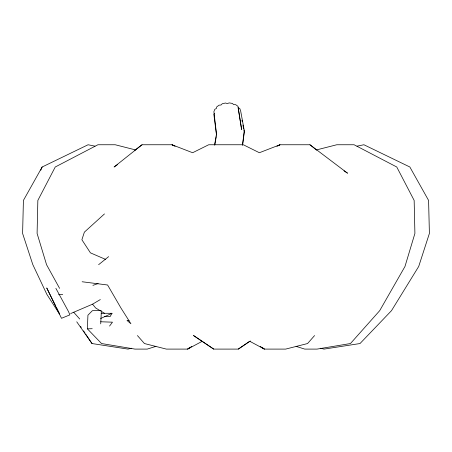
<?xml version="1.0" encoding="UTF-8"?>
<svg xmlns="http://www.w3.org/2000/svg" width="452" height="452" viewBox="0 0 452 452"><rect width="100%" height="100%" fill="white"/><g stroke="black" fill="none" stroke-linecap="round" stroke-linejoin="round"><path stroke-width="0.68" d="M155.923 346.373L147.262 349.097L134.962 349.097L101.547 343.543L87.372 328.83L87.937 315.185L92.361 310.705L101.316 310.349M100.717 323.864L101.31 312.01M242.498 145.132L244.289 130.713L240.633 110.842L239.786 108.531L238.136 107.74L241.634 129.554L237.961 106.288L235.605 104.649L233.582 104.581L232.424 103.423L229.181 102.903L227.333 103.576L225.497 103.016L222.248 103.751L221.062 104.983L219.039 105.18L216.649 106.971L216.451 108.435L214.785 109.327L213.898 111.695L216.491 133.99L214.598 145.041M242.605 145.047L244.312 131.933L243.899 129.888M214.762 144.939L216.265 136.606M40.765 170.206L42.143 167.003L88.089 144.753L94.988 146.16M42.143 167.003L23.414 200.417L22.6 233.435L32.798 264.578L46.901 294.438L59.444 313.954M101.169 313.292L112.011 313.292L110.085 316.626L104.666 316.626M214.446 113.452L213.869 114.356L216.514 135.216M109.565 326.061L112.475 322.18L100.711 321.767M314.581 335.559L307.563 343.543L285.664 349.097L264.358 349.097L249.719 341.266L238.3 349.097L213.7 349.097L193.575 335.559L213.7 349.097M104.468 213.92L84.371 232.142L81.891 239.746L90.434 252.854L105.728 259.459M98.615 264.686L108.627 256.64M344.034 170.839L347.543 173.201L309.942 144.753L279.969 144.753L259.369 152.731L243.306 144.753L208.694 144.753L192.631 152.731L172.031 144.753L142.058 144.753L114.09 167.003L117.548 164.624M134.764 150.273L142.058 144.753M189.902 347.441L187.642 349.097L166.336 349.097L144.437 343.543L137.419 335.559M238.3 349.097L250.374 340.972M191.778 346.424L187.642 349.097L202.281 341.266M70.681 313.547L92.547 304.185L100.327 299.569M278.127 145.759L279.969 144.753L276.912 146.346M100.649 318.507L112.011 313.292M92.903 285.365L98.135 283.562M316.36 149.951L336.78 144.753L354.085 144.753L396.76 167.003L414.156 200.417L414.908 233.435L404.975 266.482L379.708 310.66L350.453 343.543L317.038 349.097L304.738 349.097L296.077 346.373M131.391 348.238L127.978 349.097L91.999 343.543L76.738 321.801M357.012 146.16L363.911 144.753L409.857 167.003L428.586 200.417L429.4 233.435L418.699 266.482L391.5 310.66L360.001 343.543L324.022 349.097L320.609 348.238M87.372 328.83L92.208 328.706M58.653 294.438L62.721 294.438M129.091 320.44L127.006 320.44L130.927 323.768L120.933 307.987L107.604 285.003L82.134 281.754M135.64 149.951L115.22 144.753L97.915 144.753L55.24 167.003L37.844 200.417L37.092 233.435L46.567 264.736L59.607 288.37M175.088 146.346L172.031 144.753L173.873 145.759M104.678 313.389L95.66 307.987L92.547 304.156M260.222 346.424L264.358 349.097L262.098 347.441M309.942 144.753L316.519 149.985M73.687 312.225L79.721 319.01M80.479 326.282L81.241 327.434M83.547 330.887L85.083 333.186M85.852 334.339L91.999 343.543M55.884 288.353L68.574 311.711L69.868 314.874L61.495 318.298L46.737 287.947L55.816 306.281M56.444 307.546L59.574 313.869M241.978 120.328L242.255 121.69M242.939 125.108L243.622 128.521"/></g></svg>
